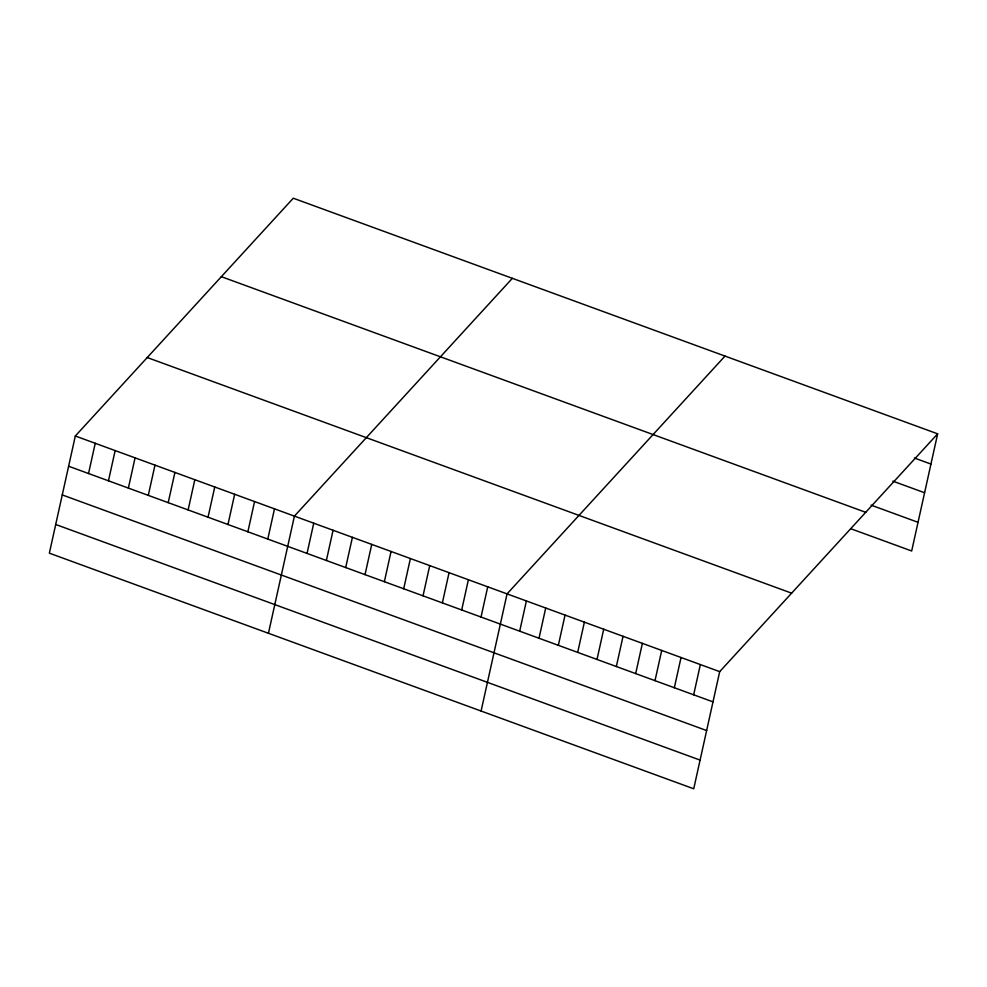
<?xml version="1.0" encoding="UTF-8"?>
<svg xmlns="http://www.w3.org/2000/svg" width="987" height="987" viewBox="0 0 987 987"><rect width="100%" height="100%" fill="white"/><g stroke="black" fill="none" stroke-linecap="round" stroke-linejoin="round"><path stroke-width="1.48" d="M75.32 436.007L49.35 553.164L693.725 788.786L719.696 671.641L937.65 433.836L293.275 198.214L75.32 436.007L719.696 671.641M88.534 473.526L95.233 443.299M108.459 480.805L115.158 450.578M128.372 488.084L135.071 457.857M148.284 495.375L154.984 465.148M168.209 502.654L174.909 472.428M188.122 509.934L194.821 479.707M208.035 517.225L214.747 486.998M227.96 524.504L234.659 494.277M247.873 531.783L254.572 501.556M267.785 539.075L274.497 508.848M268.439 633.272L294.41 516.127L512.364 278.322M307.043 553.423L313.743 523.196M326.376 560.493L333.075 530.266M345.697 567.562L352.408 537.335M365.03 574.631L371.729 544.405M384.362 581.701L391.062 551.474M403.695 588.77L410.395 558.543M423.028 595.84L429.727 565.613M442.361 602.909L449.06 572.682M461.694 609.978L468.393 579.751M481.027 617.035L487.726 586.809M481.088 711.035L507.059 593.878L725.001 356.085M519.68 631.174L526.392 600.947M539.013 638.244L545.712 608.017M558.346 645.313L565.045 615.086M577.679 652.382L584.378 622.155M597.012 659.452L603.711 629.225M616.344 666.521L623.044 636.294M635.677 673.59L642.377 643.364M654.998 680.66L661.709 650.433M674.331 687.729L681.042 657.502M693.664 694.799L700.363 664.572M937.65 433.836L911.68 550.993L850.917 528.773M914.381 458.005L930.951 464.063M892.828 481.138L924.585 492.747M871.089 505.134L918.033 522.308M221.347 276.681L865.722 512.315M147.248 357.541L791.623 593.162M68.621 466.234L712.996 701.868M62.255 494.919L706.643 730.553M55.704 524.479L700.091 760.101"/></g></svg>
